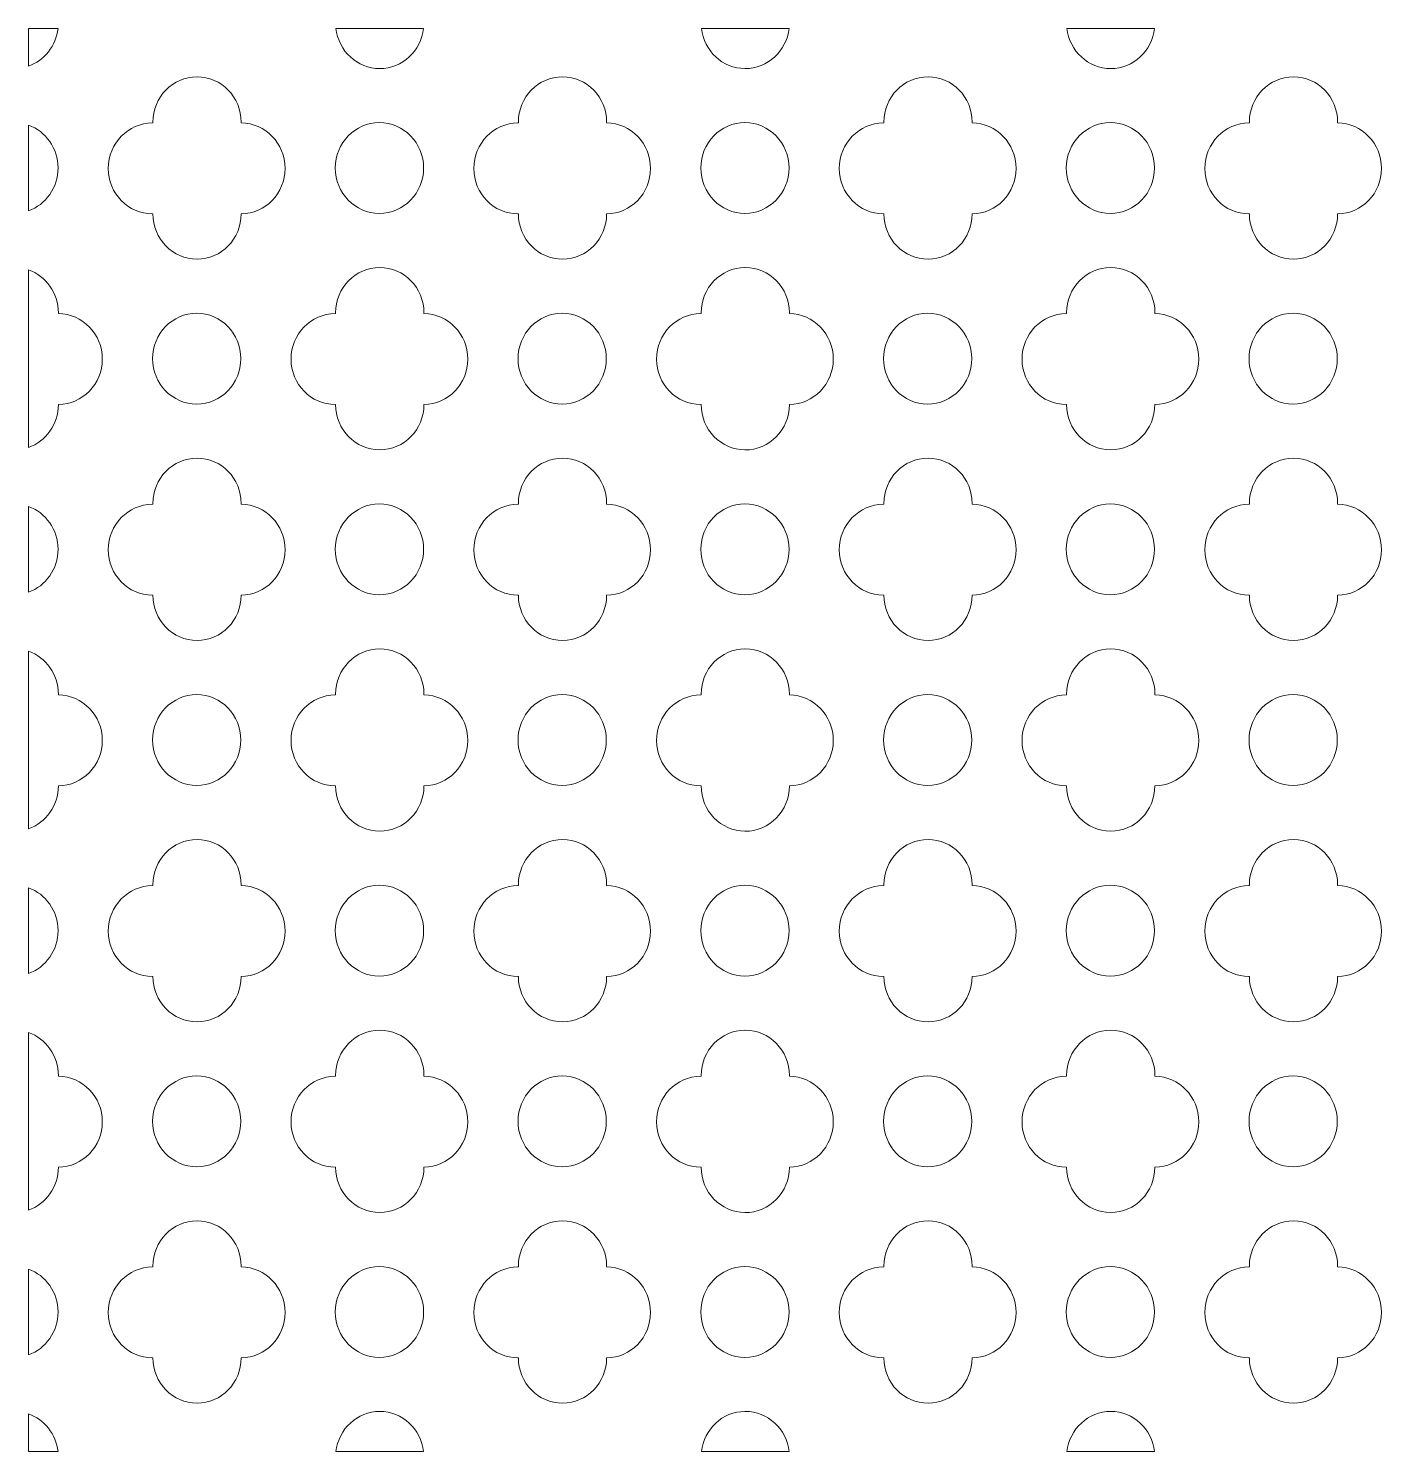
# Model space of a CAD drawing. Header units: millimetres. Extents: x -1200 to 1200, y -590 to 590.
# Drawn here: x -1200 to -78, y -590 to 590 of the extents above; entities that cross this region are included whole.
import ezdxf

# ---------------------------------------------------------------- set-up
doc = ezdxf.new("R2010")
doc.units = ezdxf.units.MM
doc.header["$MEASUREMENT"] = 0
doc.layers.add('Layer 1', color=7, linetype='Continuous')

msp = doc.modelspace()

# ---------------------------------------------------------------- linework, layer by layer
at = {"layer": 'Layer 1', "color": 250, "lineweight": 20}
for points, knots in [([(-1175.4863, 589.9307), (-1177.1591, 575.3567), (-1186.9577, 563.2887), (-1200.0693, 558.6871), (-1200.0693, 558.6871), (-1200.0693, 589.9307), (-1200.0693, 589.9307), (-1200.0693, 589.9307), (-1175.4863, 589.9307), (-1175.4863, 589.9307)], [0, 0, 0, 0, 0.333333333, 0.333333333, 0.333333333, 0.666666667, 0.666666667, 0.666666667, 1, 1, 1, 1]), ([(-872.4763, 589.9307), (-872.4763, 589.9307), (-945.1575, 589.9307), (-945.1575, 589.9307), (-943.0139, 571.2501), (-927.5204, 556.6843), (-908.8204, 556.6843), (-890.1142, 556.6843), (-874.6206, 571.2503), (-872.4763, 589.9307)], [0, 0, 0, 0, 0.333333333, 0.333333333, 0.333333333, 0.666666667, 0.666666667, 0.666666667, 1, 1, 1, 1]), ([(-569.4657, 589.9307), (-569.4657, 589.9307), (-642.1472, 589.9307), (-642.1472, 589.9307), (-640.0145, 571.3529), (-624.6782, 556.846), (-606.1161, 556.6878), (-606.1161, 556.6878), (-606.0902, 556.6878), (-606.0902, 556.6878), (-587.2627, 556.5382), (-571.6207, 571.1527), (-569.4657, 589.9307)], [0, 0, 0, 0, 0.25, 0.25, 0.25, 0.5, 0.5, 0.5, 0.75, 0.75, 0.75, 1, 1, 1, 1]), ([(-266.4552, 589.9307), (-266.4552, 589.9307), (-339.137, 589.9307), (-339.137, 589.9307), (-336.9927, 571.2501), (-321.4992, 556.6843), (-302.7993, 556.6843), (-284.093, 556.6843), (-268.5997, 571.2503), (-266.4552, 589.9307)], [0, 0, 0, 0, 0.333333333, 0.333333333, 0.333333333, 0.666666667, 0.666666667, 0.666666667, 1, 1, 1, 1]), ([(-1133.8732, 473.9), (-1133.8732, 494.6453), (-1117.4361, 511.5699), (-1097.2783, 511.5699), (-1097.1561, 511.5699), (-1097.0354, 511.5663), (-1096.9132, 511.5656), (-1096.9167, 511.7785), (-1096.9212, 511.992), (-1096.9212, 512.206), (-1096.9212, 532.9512), (-1080.4836, 549.8759), (-1060.3259, 549.8759), (-1040.1607, 549.8759), (-1023.7233, 532.9512), (-1023.7233, 512.206), (-1023.7233, 511.992), (-1023.7278, 511.7793), (-1023.7317, 511.5669), (-1003.6622, 511.4503), (-987.3382, 494.5728), (-987.3382, 473.9), (-987.3382, 453.2146), (-1003.6584, 436.3395), (-1023.7241, 436.2178), (-1023.7514, 415.4813), (-1040.1775, 398.5845), (-1060.3259, 398.5845), (-1080.4676, 398.5845), (-1096.8939, 415.4818), (-1096.9205, 436.2194), (-1097.0396, 436.2186), (-1097.1592, 436.2153), (-1097.2783, 436.2153), (-1117.4361, 436.2153), (-1133.8732, 453.1399), (-1133.8732, 473.9)], [0, 0, 0, 0, 0.083333333, 0.083333333, 0.083333333, 0.166666667, 0.166666667, 0.166666667, 0.25, 0.25, 0.25, 0.333333333, 0.333333333, 0.333333333, 0.416666667, 0.416666667, 0.416666667, 0.5, 0.5, 0.5, 0.583333333, 0.583333333, 0.583333333, 0.666666667, 0.666666667, 0.666666667, 0.75, 0.75, 0.75, 0.833333333, 0.833333333, 0.833333333, 0.916666667, 0.916666667, 0.916666667, 1, 1, 1, 1]), ([(-793.9105, 512.206), (-793.9105, 532.9512), (-777.4734, 549.8759), (-757.3151, 549.8759), (-737.15, 549.8759), (-720.7129, 532.9512), (-720.7129, 512.206), (-720.7129, 511.992), (-720.7171, 511.7793), (-720.7209, 511.5669), (-700.6514, 511.4503), (-684.3275, 494.5728), (-684.3275, 473.9), (-684.3275, 453.2146), (-700.6476, 436.3395), (-720.7136, 436.2178), (-720.7406, 415.4813), (-737.1667, 398.5845), (-757.3151, 398.5845), (-777.457, 398.5845), (-793.8842, 415.4818), (-793.9097, 436.2194), (-794.0289, 436.2186), (-794.1484, 436.2153), (-794.2677, 436.2153), (-814.4253, 436.2153), (-830.8629, 453.1399), (-830.8629, 473.9), (-830.8629, 494.6453), (-814.4253, 511.5699), (-794.2677, 511.5699), (-794.1454, 511.5699), (-794.0248, 511.5663), (-793.9023, 511.5656), (-793.9059, 511.7785), (-793.9105, 511.992), (-793.9105, 512.206)], [0, 0, 0, 0, 0.083333333, 0.083333333, 0.083333333, 0.166666667, 0.166666667, 0.166666667, 0.25, 0.25, 0.25, 0.333333333, 0.333333333, 0.333333333, 0.416666667, 0.416666667, 0.416666667, 0.5, 0.5, 0.5, 0.583333333, 0.583333333, 0.583333333, 0.666666667, 0.666666667, 0.666666667, 0.75, 0.75, 0.75, 0.833333333, 0.833333333, 0.833333333, 0.916666667, 0.916666667, 0.916666667, 1, 1, 1, 1]), ([(-490.9005, 512.206), (-490.9005, 532.9512), (-474.4626, 549.8759), (-454.3046, 549.8759), (-434.1401, 549.8759), (-417.7021, 532.9512), (-417.7021, 512.206), (-417.7021, 511.992), (-417.7071, 511.7793), (-417.7102, 511.5669), (-397.6414, 511.4503), (-381.3179, 494.5728), (-381.3179, 473.9), (-381.3179, 453.2146), (-397.6373, 436.3395), (-417.7028, 436.2178), (-417.7307, 415.4813), (-434.1564, 398.5845), (-454.3046, 398.5845), (-474.4464, 398.5845), (-490.8734, 415.4818), (-490.8996, 436.2194), (-491.0193, 436.2186), (-491.1377, 436.2153), (-491.257, 436.2153), (-511.415, 436.2153), (-527.8522, 453.1399), (-527.8522, 473.9), (-527.8522, 494.6453), (-511.415, 511.5699), (-491.257, 511.5699), (-491.1354, 511.5699), (-491.0139, 511.5663), (-490.8925, 511.5656), (-490.8955, 511.7785), (-490.9005, 511.992), (-490.9005, 512.206)], [0, 0, 0, 0, 0.083333333, 0.083333333, 0.083333333, 0.166666667, 0.166666667, 0.166666667, 0.25, 0.25, 0.25, 0.333333333, 0.333333333, 0.333333333, 0.416666667, 0.416666667, 0.416666667, 0.5, 0.5, 0.5, 0.583333333, 0.583333333, 0.583333333, 0.666666667, 0.666666667, 0.666666667, 0.75, 0.75, 0.75, 0.833333333, 0.833333333, 0.833333333, 0.916666667, 0.916666667, 0.916666667, 1, 1, 1, 1]), ([(-188.2464, 436.2153), (-208.4043, 436.2153), (-224.8421, 453.1399), (-224.8421, 473.9), (-224.8421, 494.6453), (-208.4043, 511.5699), (-188.2464, 511.5699), (-188.1249, 511.5699), (-188.0031, 511.5663), (-187.8817, 511.5656), (-187.8854, 511.7785), (-187.8901, 511.992), (-187.8901, 512.206), (-187.8901, 532.9512), (-171.4525, 549.8759), (-151.2946, 549.8759), (-131.1294, 549.8759), (-114.6921, 532.9512), (-114.6921, 512.206), (-114.6921, 511.992), (-114.6967, 511.7793), (-114.6994, 511.5669), (-94.6307, 511.4503), (-78.3071, 494.5728), (-78.3071, 473.9), (-78.3071, 453.2146), (-94.6266, 436.3395), (-114.6921, 436.2178), (-114.7199, 415.4813), (-131.1463, 398.5845), (-151.2946, 398.5845), (-171.4366, 398.5845), (-187.8627, 415.4818), (-187.8893, 436.2194), (-188.0086, 436.2186), (-188.1268, 436.2153), (-188.2464, 436.2153)], [0, 0, 0, 0, 0.083333333, 0.083333333, 0.083333333, 0.166666667, 0.166666667, 0.166666667, 0.25, 0.25, 0.25, 0.333333333, 0.333333333, 0.333333333, 0.416666667, 0.416666667, 0.416666667, 0.5, 0.5, 0.5, 0.583333333, 0.583333333, 0.583333333, 0.666666667, 0.666666667, 0.666666667, 0.75, 0.75, 0.75, 0.833333333, 0.833333333, 0.833333333, 0.916666667, 0.916666667, 0.916666667, 1, 1, 1, 1]), ([(-1200.0693, 509.8034), (-1200.0693, 509.8034), (-1200.0693, 438.6567), (-1200.0693, 438.6567), (-1185.7945, 443.8027), (-1175.5125, 457.8193), (-1175.5125, 474.2376), (-1175.5125, 490.644), (-1185.7945, 504.6579), (-1200.0693, 509.8034)], [0, 0, 0, 0, 0.333333333, 0.333333333, 0.333333333, 0.666666667, 0.666666667, 0.666666667, 1, 1, 1, 1]), ([(-945.6998, 474.2376), (-945.6998, 494.9827), (-929.2626, 511.9075), (-909.1043, 511.9075), (-888.9393, 511.9075), (-872.5022, 494.9827), (-872.5022, 474.2376), (-872.5022, 453.4774), (-888.9393, 436.5524), (-909.1043, 436.5524), (-929.2626, 436.5524), (-945.6998, 453.4774), (-945.6998, 474.2376)], [0, 0, 0, 0, 0.25, 0.25, 0.25, 0.5, 0.5, 0.5, 0.75, 0.75, 0.75, 1, 1, 1, 1]), ([(-606.0902, 436.5524), (-626.2487, 436.5524), (-642.689, 453.4738), (-642.689, 474.2376), (-642.689, 494.9853), (-626.2475, 511.9087), (-606.0902, 511.9075), (-585.9267, 511.9053), (-569.4915, 494.9812), (-569.4915, 474.2376), (-569.4915, 453.4791), (-585.9267, 436.5547), (-606.0902, 436.5524)], [0, 0, 0, 0, 0.25, 0.25, 0.25, 0.5, 0.5, 0.5, 0.75, 0.75, 0.75, 1, 1, 1, 1]), ([(-339.6786, 474.2376), (-339.6786, 494.9827), (-323.2411, 511.9075), (-303.0832, 511.9075), (-282.9182, 511.9075), (-266.4808, 494.9827), (-266.4808, 474.2376), (-266.4808, 453.4774), (-282.9182, 436.5524), (-303.0832, 436.5524), (-323.2411, 436.5524), (-339.6786, 453.4774), (-339.6786, 474.2376)], [0, 0, 0, 0, 0.25, 0.25, 0.25, 0.5, 0.5, 0.5, 0.75, 0.75, 0.75, 1, 1, 1, 1]), ([(-1200.0693, 389.7729), (-1200.0693, 389.7729), (-1200.0693, 242.4878), (-1200.0693, 242.4878), (-1185.6623, 247.5442), (-1175.2509, 261.6134), (-1175.2294, 278.1184), (-1155.1638, 278.2396), (-1138.8436, 295.1145), (-1138.8436, 315.8001), (-1138.8436, 336.473), (-1155.1675, 353.3503), (-1175.2367, 353.4672), (-1175.2332, 353.6801), (-1175.2286, 353.8927), (-1175.2286, 354.1059), (-1175.2286, 370.6211), (-1185.6472, 384.7119), (-1200.0693, 389.7729)], [0, 0, 0, 0, 0.166666667, 0.166666667, 0.166666667, 0.333333333, 0.333333333, 0.333333333, 0.5, 0.5, 0.5, 0.666666667, 0.666666667, 0.666666667, 0.833333333, 0.833333333, 0.833333333, 1, 1, 1, 1]), ([(-982.3678, 315.8001), (-982.3678, 336.5453), (-965.9307, 353.47), (-945.7729, 353.47), (-945.6508, 353.47), (-945.5301, 353.4664), (-945.408, 353.4657), (-945.4114, 353.6789), (-945.4158, 353.892), (-945.4158, 354.1059), (-945.4158, 374.8514), (-928.9783, 391.7759), (-908.8204, 391.7759), (-888.6555, 391.7759), (-872.2178, 374.8514), (-872.2178, 354.1059), (-872.2178, 353.8927), (-872.2226, 353.6801), (-872.2263, 353.4672), (-852.1568, 353.3503), (-835.8329, 336.473), (-835.8329, 315.8001), (-835.8329, 295.1145), (-852.1531, 278.2396), (-872.2187, 278.1184), (-872.246, 257.3813), (-888.6722, 240.4845), (-908.8204, 240.4845), (-928.9624, 240.4845), (-945.3893, 257.3829), (-945.415, 278.12), (-945.5341, 278.1192), (-945.6536, 278.1153), (-945.7729, 278.1153), (-965.9307, 278.1153), (-982.3678, 295.04), (-982.3678, 315.8001)], [0, 0, 0, 0, 0.083333333, 0.083333333, 0.083333333, 0.166666667, 0.166666667, 0.166666667, 0.25, 0.25, 0.25, 0.333333333, 0.333333333, 0.333333333, 0.416666667, 0.416666667, 0.416666667, 0.5, 0.5, 0.5, 0.583333333, 0.583333333, 0.583333333, 0.666666667, 0.666666667, 0.666666667, 0.75, 0.75, 0.75, 0.833333333, 0.833333333, 0.833333333, 0.916666667, 0.916666667, 0.916666667, 1, 1, 1, 1]), ([(-642.4049, 354.1059), (-642.4049, 374.7426), (-626.1384, 391.5958), (-606.1256, 391.7718), (-606.1256, 391.7718), (-605.8101, 391.7759), (-605.8101, 391.7759), (-585.6453, 391.7759), (-569.2077, 374.8514), (-569.2077, 354.1059), (-569.2077, 353.8927), (-569.2126, 353.6801), (-569.2156, 353.4672), (-549.1469, 353.3503), (-532.8232, 336.473), (-532.8232, 315.8001), (-532.8232, 295.1145), (-549.1423, 278.2396), (-569.2083, 278.1184), (-569.2355, 257.2805), (-585.8178, 240.3272), (-606.0902, 240.4884), (-606.0902, 240.4884), (-606.1365, 240.4893), (-606.1365, 240.4893), (-626.1289, 240.6704), (-642.3788, 257.495), (-642.4049, 278.12), (-642.5245, 278.1192), (-642.643, 278.1153), (-642.7623, 278.1153), (-662.9199, 278.1153), (-679.3576, 295.04), (-679.3576, 315.8001), (-679.3576, 336.5453), (-662.9199, 353.47), (-642.7623, 353.47), (-642.6401, 353.47), (-642.5193, 353.4664), (-642.397, 353.4657), (-642.4008, 353.6789), (-642.4049, 353.892), (-642.4049, 354.1059)], [0, 0, 0, 0, 0.071428571, 0.071428571, 0.071428571, 0.142857143, 0.142857143, 0.142857143, 0.214285714, 0.214285714, 0.214285714, 0.285714286, 0.285714286, 0.285714286, 0.357142857, 0.357142857, 0.357142857, 0.428571429, 0.428571429, 0.428571429, 0.5, 0.5, 0.5, 0.571428571, 0.571428571, 0.571428571, 0.642857143, 0.642857143, 0.642857143, 0.714285714, 0.714285714, 0.714285714, 0.785714286, 0.785714286, 0.785714286, 0.857142857, 0.857142857, 0.857142857, 0.928571429, 0.928571429, 0.928571429, 1, 1, 1, 1]), ([(-376.3468, 315.8001), (-376.3468, 336.5453), (-359.9096, 353.47), (-339.7518, 353.47), (-339.6303, 353.47), (-339.5086, 353.4664), (-339.387, 353.4657), (-339.3901, 353.6789), (-339.3954, 353.892), (-339.3954, 354.1059), (-339.3954, 374.8514), (-322.9572, 391.7759), (-302.7993, 391.7759), (-282.6347, 391.7759), (-266.1967, 374.8514), (-266.1967, 354.1059), (-266.1967, 353.8927), (-266.202, 353.6801), (-266.2046, 353.4672), (-246.1362, 353.3503), (-229.8125, 336.473), (-229.8125, 315.8001), (-229.8125, 295.1145), (-246.132, 278.2396), (-266.1975, 278.1184), (-266.2252, 257.3813), (-282.651, 240.4845), (-302.7993, 240.4845), (-322.9412, 240.4845), (-339.3681, 257.3829), (-339.3946, 278.12), (-339.5138, 278.1192), (-339.6322, 278.1153), (-339.7518, 278.1153), (-359.9096, 278.1153), (-376.3468, 295.04), (-376.3468, 315.8001)], [0, 0, 0, 0, 0.083333333, 0.083333333, 0.083333333, 0.166666667, 0.166666667, 0.166666667, 0.25, 0.25, 0.25, 0.333333333, 0.333333333, 0.333333333, 0.416666667, 0.416666667, 0.416666667, 0.5, 0.5, 0.5, 0.583333333, 0.583333333, 0.583333333, 0.666666667, 0.666666667, 0.666666667, 0.75, 0.75, 0.75, 0.833333333, 0.833333333, 0.833333333, 0.916666667, 0.916666667, 0.916666667, 1, 1, 1, 1]), ([(-1060.6098, 353.8075), (-1040.4448, 353.8075), (-1024.0074, 336.8829), (-1024.0074, 316.1377), (-1024.0074, 295.3777), (-1040.4448, 278.4528), (-1060.6098, 278.4528), (-1080.768, 278.4528), (-1097.205, 295.3777), (-1097.205, 316.1377), (-1097.205, 336.8829), (-1080.768, 353.8075), (-1060.6098, 353.8075)], [0, 0, 0, 0, 0.25, 0.25, 0.25, 0.5, 0.5, 0.5, 0.75, 0.75, 0.75, 1, 1, 1, 1]), ([(-757.5994, 278.4528), (-777.7572, 278.4528), (-794.1943, 295.3777), (-794.1943, 316.1377), (-794.1943, 336.8829), (-777.7572, 353.8075), (-757.5994, 353.8075), (-737.434, 353.8075), (-720.9967, 336.8829), (-720.9967, 316.1377), (-720.9967, 295.3777), (-737.434, 278.4528), (-757.5994, 278.4528)], [0, 0, 0, 0, 0.25, 0.25, 0.25, 0.5, 0.5, 0.5, 0.75, 0.75, 0.75, 1, 1, 1, 1]), ([(-454.5885, 278.4528), (-474.7466, 278.4528), (-491.184, 295.3777), (-491.184, 316.1377), (-491.184, 336.8829), (-474.7466, 353.8075), (-454.5885, 353.8075), (-434.4237, 353.8075), (-417.986, 336.8829), (-417.986, 316.1377), (-417.986, 295.3777), (-434.4237, 278.4528), (-454.5885, 278.4528)], [0, 0, 0, 0, 0.25, 0.25, 0.25, 0.5, 0.5, 0.5, 0.75, 0.75, 0.75, 1, 1, 1, 1]), ([(-151.5779, 278.4528), (-171.7357, 278.4528), (-188.1733, 295.3777), (-188.1733, 316.1377), (-188.1733, 336.8829), (-171.7357, 353.8075), (-151.5779, 353.8075), (-131.4128, 353.8075), (-114.9754, 336.8829), (-114.9754, 316.1377), (-114.9754, 295.3777), (-131.4128, 278.4528), (-151.5779, 278.4528)], [0, 0, 0, 0, 0.25, 0.25, 0.25, 0.5, 0.5, 0.5, 0.75, 0.75, 0.75, 1, 1, 1, 1]), ([(-1096.9212, 196.0062), (-1096.9212, 216.7513), (-1080.4836, 233.6761), (-1060.3259, 233.6761), (-1040.1607, 233.6761), (-1023.7233, 216.7513), (-1023.7233, 196.0062), (-1023.7233, 195.7932), (-1023.7278, 195.5807), (-1023.7317, 195.3681), (-1003.6622, 195.2505), (-987.3382, 178.3739), (-987.3382, 157.7005), (-987.3382, 137.0146), (-1003.6584, 120.1396), (-1023.7241, 120.0186), (-1023.7514, 99.2814), (-1040.1775, 82.3847), (-1060.3259, 82.3847), (-1080.4676, 82.3847), (-1096.8939, 99.2831), (-1096.9205, 120.0209), (-1097.0396, 120.0194), (-1097.1592, 120.0155), (-1097.2783, 120.0155), (-1117.4361, 120.0155), (-1133.8732, 136.94), (-1133.8732, 157.7005), (-1133.8732, 178.4458), (-1117.4361, 195.3704), (-1097.2783, 195.3704), (-1097.1561, 195.3704), (-1097.0354, 195.3674), (-1096.9132, 195.3658), (-1096.9167, 195.579), (-1096.9212, 195.7925), (-1096.9212, 196.0062)], [0, 0, 0, 0, 0.083333333, 0.083333333, 0.083333333, 0.166666667, 0.166666667, 0.166666667, 0.25, 0.25, 0.25, 0.333333333, 0.333333333, 0.333333333, 0.416666667, 0.416666667, 0.416666667, 0.5, 0.5, 0.5, 0.583333333, 0.583333333, 0.583333333, 0.666666667, 0.666666667, 0.666666667, 0.75, 0.75, 0.75, 0.833333333, 0.833333333, 0.833333333, 0.916666667, 0.916666667, 0.916666667, 1, 1, 1, 1]), ([(-830.8629, 157.7005), (-830.8629, 178.4458), (-814.4253, 195.3704), (-794.2677, 195.3704), (-794.1454, 195.3704), (-794.0248, 195.3674), (-793.9023, 195.3658), (-793.9059, 195.579), (-793.9105, 195.7925), (-793.9105, 196.0062), (-793.9105, 216.7513), (-777.4734, 233.6761), (-757.3151, 233.6761), (-737.15, 233.6761), (-720.7129, 216.7513), (-720.7129, 196.0062), (-720.7129, 195.7932), (-720.7171, 195.5807), (-720.7209, 195.3681), (-700.6514, 195.2505), (-684.3275, 178.3739), (-684.3275, 157.7005), (-684.3275, 137.0146), (-700.6476, 120.1396), (-720.7136, 120.0186), (-720.7406, 99.2814), (-737.1667, 82.3847), (-757.3151, 82.3847), (-777.457, 82.3847), (-793.8842, 99.2831), (-793.9097, 120.0209), (-794.0289, 120.0194), (-794.1484, 120.0155), (-794.2677, 120.0155), (-814.4253, 120.0155), (-830.8629, 136.94), (-830.8629, 157.7005)], [0, 0, 0, 0, 0.083333333, 0.083333333, 0.083333333, 0.166666667, 0.166666667, 0.166666667, 0.25, 0.25, 0.25, 0.333333333, 0.333333333, 0.333333333, 0.416666667, 0.416666667, 0.416666667, 0.5, 0.5, 0.5, 0.583333333, 0.583333333, 0.583333333, 0.666666667, 0.666666667, 0.666666667, 0.75, 0.75, 0.75, 0.833333333, 0.833333333, 0.833333333, 0.916666667, 0.916666667, 0.916666667, 1, 1, 1, 1]), ([(-527.8522, 157.7005), (-527.8522, 178.4458), (-511.415, 195.3704), (-491.257, 195.3704), (-491.1354, 195.3704), (-491.0139, 195.3674), (-490.8925, 195.3658), (-490.8955, 195.579), (-490.9005, 195.7925), (-490.9005, 196.0062), (-490.9005, 216.7513), (-474.4626, 233.6761), (-454.3046, 233.6761), (-434.1401, 233.6761), (-417.7021, 216.7513), (-417.7021, 196.0062), (-417.7021, 195.7932), (-417.7071, 195.5807), (-417.7102, 195.3681), (-397.6414, 195.2505), (-381.3179, 178.3739), (-381.3179, 157.7005), (-381.3179, 137.0146), (-397.6373, 120.1396), (-417.7028, 120.0186), (-417.7307, 99.2814), (-434.1564, 82.3847), (-454.3046, 82.3847), (-474.4464, 82.3847), (-490.8734, 99.2831), (-490.8996, 120.0209), (-491.0193, 120.0194), (-491.1377, 120.0155), (-491.257, 120.0155), (-511.415, 120.0155), (-527.8522, 136.94), (-527.8522, 157.7005)], [0, 0, 0, 0, 0.083333333, 0.083333333, 0.083333333, 0.166666667, 0.166666667, 0.166666667, 0.25, 0.25, 0.25, 0.333333333, 0.333333333, 0.333333333, 0.416666667, 0.416666667, 0.416666667, 0.5, 0.5, 0.5, 0.583333333, 0.583333333, 0.583333333, 0.666666667, 0.666666667, 0.666666667, 0.75, 0.75, 0.75, 0.833333333, 0.833333333, 0.833333333, 0.916666667, 0.916666667, 0.916666667, 1, 1, 1, 1]), ([(-224.8421, 157.7005), (-224.8421, 178.4458), (-208.4043, 195.3704), (-188.2464, 195.3704), (-188.1249, 195.3704), (-188.0031, 195.3674), (-187.8817, 195.3658), (-187.8854, 195.579), (-187.8901, 195.7925), (-187.8901, 196.0062), (-187.8901, 216.7513), (-171.4525, 233.6761), (-151.2946, 233.6761), (-131.1294, 233.6761), (-114.6921, 216.7513), (-114.6921, 196.0062), (-114.6921, 195.7932), (-114.6967, 195.5807), (-114.6994, 195.3681), (-94.6307, 195.2505), (-78.3071, 178.3739), (-78.3071, 157.7005), (-78.3071, 137.0146), (-94.6266, 120.1396), (-114.6921, 120.0186), (-114.7199, 99.2814), (-131.1463, 82.3847), (-151.2946, 82.3847), (-171.4366, 82.3847), (-187.8627, 99.2831), (-187.8893, 120.0209), (-188.0086, 120.0194), (-188.1268, 120.0155), (-188.2464, 120.0155), (-208.4043, 120.0155), (-224.8421, 136.94), (-224.8421, 157.7005)], [0, 0, 0, 0, 0.083333333, 0.083333333, 0.083333333, 0.166666667, 0.166666667, 0.166666667, 0.25, 0.25, 0.25, 0.333333333, 0.333333333, 0.333333333, 0.416666667, 0.416666667, 0.416666667, 0.5, 0.5, 0.5, 0.583333333, 0.583333333, 0.583333333, 0.666666667, 0.666666667, 0.666666667, 0.75, 0.75, 0.75, 0.833333333, 0.833333333, 0.833333333, 0.916666667, 0.916666667, 0.916666667, 1, 1, 1, 1]), ([(-1200.0693, 193.604), (-1200.0693, 193.604), (-1200.0693, 122.4571), (-1200.0693, 122.4571), (-1185.7945, 127.6031), (-1175.5125, 141.6198), (-1175.5125, 158.0382), (-1175.5125, 174.4443), (-1185.7945, 188.4584), (-1200.0693, 193.604)], [0, 0, 0, 0, 0.333333333, 0.333333333, 0.333333333, 0.666666667, 0.666666667, 0.666666667, 1, 1, 1, 1]), ([(-945.6998, 158.0382), (-945.6998, 178.783), (-929.2626, 195.708), (-909.1043, 195.708), (-888.9393, 195.708), (-872.5022, 178.783), (-872.5022, 158.0382), (-872.5022, 137.2777), (-888.9393, 120.3529), (-909.1043, 120.3529), (-929.2626, 120.3529), (-945.6998, 137.2777), (-945.6998, 158.0382)], [0, 0, 0, 0, 0.25, 0.25, 0.25, 0.5, 0.5, 0.5, 0.75, 0.75, 0.75, 1, 1, 1, 1]), ([(-606.1453, 120.3538), (-626.2795, 120.3824), (-642.689, 137.2957), (-642.689, 158.0382), (-642.689, 178.7673), (-626.2769, 195.6816), (-606.1391, 195.7072), (-606.1377, 195.7072), (-606.1358, 195.7072), (-606.1342, 195.7072), (-606.132, 195.7072), (-606.1301, 195.7076), (-606.1282, 195.708), (-606.1168, 195.708), (-606.1059, 195.708), (-606.0939, 195.708), (-606.0925, 195.708), (-606.0916, 195.708), (-606.0902, 195.708), (-585.9267, 195.7057), (-569.4915, 178.7826), (-569.4915, 158.0382), (-569.4915, 137.2792), (-585.9267, 120.3555), (-606.0902, 120.3529), (-606.0916, 120.3529), (-606.0925, 120.3529), (-606.0939, 120.3529), (-606.1073, 120.3529), (-606.1202, 120.3538), (-606.1327, 120.3538), (-606.1345, 120.3538), (-606.1362, 120.3538), (-606.138, 120.3538), (-606.1403, 120.3538), (-606.1426, 120.3538), (-606.1453, 120.3538)], [0, 0, 0, 0, 0.083333333, 0.083333333, 0.083333333, 0.166666667, 0.166666667, 0.166666667, 0.25, 0.25, 0.25, 0.333333333, 0.333333333, 0.333333333, 0.416666667, 0.416666667, 0.416666667, 0.5, 0.5, 0.5, 0.583333333, 0.583333333, 0.583333333, 0.666666667, 0.666666667, 0.666666667, 0.75, 0.75, 0.75, 0.833333333, 0.833333333, 0.833333333, 0.916666667, 0.916666667, 0.916666667, 1, 1, 1, 1]), ([(-303.0832, 195.708), (-282.9182, 195.708), (-266.4808, 178.783), (-266.4808, 158.0382), (-266.4808, 137.2777), (-282.9182, 120.3529), (-303.0832, 120.3529), (-323.2411, 120.3529), (-339.6786, 137.2777), (-339.6786, 158.0382), (-339.6786, 178.783), (-323.2411, 195.708), (-303.0832, 195.708)], [0, 0, 0, 0, 0.25, 0.25, 0.25, 0.5, 0.5, 0.5, 0.75, 0.75, 0.75, 1, 1, 1, 1]), ([(-1200.0693, 73.5732), (-1200.0693, 73.5732), (-1200.0693, -73.7117), (-1200.0693, -73.7117), (-1185.6623, -68.6553), (-1175.2509, -54.5862), (-1175.2294, -38.0813), (-1155.1638, -37.9603), (-1138.8436, -21.0853), (-1138.8436, -0.3993), (-1138.8436, 20.2736), (-1155.1675, 37.1505), (-1175.2367, 37.2674), (-1175.2332, 37.48), (-1175.2286, 37.6925), (-1175.2286, 37.9063), (-1175.2286, 54.4213), (-1185.6472, 68.5121), (-1200.0693, 73.5732)], [0, 0, 0, 0, 0.166666667, 0.166666667, 0.166666667, 0.333333333, 0.333333333, 0.333333333, 0.5, 0.5, 0.5, 0.666666667, 0.666666667, 0.666666667, 0.833333333, 0.833333333, 0.833333333, 1, 1, 1, 1]), ([(-982.3678, -0.3993), (-982.3678, 20.3459), (-965.9307, 37.2705), (-945.7729, 37.2705), (-945.6508, 37.2705), (-945.5301, 37.2666), (-945.408, 37.2651), (-945.4114, 37.4791), (-945.4158, 37.6917), (-945.4158, 37.9063), (-945.4158, 58.6516), (-928.9783, 75.5762), (-908.8204, 75.5762), (-888.6555, 75.5762), (-872.2178, 58.6516), (-872.2178, 37.9063), (-872.2178, 37.6925), (-872.2226, 37.48), (-872.2263, 37.2674), (-852.1568, 37.1505), (-835.8329, 20.2736), (-835.8329, -0.3993), (-835.8329, -21.0853), (-852.1531, -37.9603), (-872.2187, -38.0813), (-872.246, -58.8184), (-888.6722, -75.715), (-908.8204, -75.715), (-928.9624, -75.715), (-945.3893, -58.8177), (-945.415, -38.0798), (-945.5341, -38.0805), (-945.6536, -38.0845), (-945.7729, -38.0845), (-965.9307, -38.0845), (-982.3678, -21.1599), (-982.3678, -0.3993)], [0, 0, 0, 0, 0.083333333, 0.083333333, 0.083333333, 0.166666667, 0.166666667, 0.166666667, 0.25, 0.25, 0.25, 0.333333333, 0.333333333, 0.333333333, 0.416666667, 0.416666667, 0.416666667, 0.5, 0.5, 0.5, 0.583333333, 0.583333333, 0.583333333, 0.666666667, 0.666666667, 0.666666667, 0.75, 0.75, 0.75, 0.833333333, 0.833333333, 0.833333333, 0.916666667, 0.916666667, 0.916666667, 1, 1, 1, 1]), ([(-679.3576, -0.3993), (-679.3576, 20.3459), (-662.9199, 37.2705), (-642.7623, 37.2705), (-642.6401, 37.2705), (-642.5193, 37.2666), (-642.397, 37.2651), (-642.4008, 37.4791), (-642.4049, 37.6917), (-642.4049, 37.9063), (-642.4049, 58.5488), (-626.1297, 75.4059), (-606.1084, 75.5716), (-606.1084, 75.5716), (-605.8101, 75.5762), (-605.8101, 75.5762), (-585.6453, 75.5762), (-569.2077, 58.6516), (-569.2077, 37.9063), (-569.2077, 37.6925), (-569.2126, 37.48), (-569.2156, 37.2674), (-549.1469, 37.1505), (-532.8232, 20.2736), (-532.8232, -0.3993), (-532.8232, -21.0853), (-549.1423, -37.9603), (-569.2083, -38.0813), (-569.2355, -58.9199), (-585.819, -75.8726), (-606.0902, -75.7114), (-606.0902, -75.7114), (-606.1161, -75.7114), (-606.1161, -75.7114), (-626.1174, -75.5411), (-642.3788, -58.712), (-642.4049, -38.0798), (-642.5245, -38.0805), (-642.643, -38.0845), (-642.7623, -38.0845), (-662.9199, -38.0845), (-679.3576, -21.1599), (-679.3576, -0.3993)], [0, 0, 0, 0, 0.071428571, 0.071428571, 0.071428571, 0.142857143, 0.142857143, 0.142857143, 0.214285714, 0.214285714, 0.214285714, 0.285714286, 0.285714286, 0.285714286, 0.357142857, 0.357142857, 0.357142857, 0.428571429, 0.428571429, 0.428571429, 0.5, 0.5, 0.5, 0.571428571, 0.571428571, 0.571428571, 0.642857143, 0.642857143, 0.642857143, 0.714285714, 0.714285714, 0.714285714, 0.785714286, 0.785714286, 0.785714286, 0.857142857, 0.857142857, 0.857142857, 0.928571429, 0.928571429, 0.928571429, 1, 1, 1, 1]), ([(-339.3954, 37.9063), (-339.3954, 58.6516), (-322.9572, 75.5762), (-302.7993, 75.5762), (-282.6347, 75.5762), (-266.1967, 58.6516), (-266.1967, 37.9063), (-266.1967, 37.6925), (-266.202, 37.48), (-266.2046, 37.2674), (-246.1362, 37.1505), (-229.8125, 20.2736), (-229.8125, -0.3993), (-229.8125, -21.0853), (-246.132, -37.9603), (-266.1975, -38.0813), (-266.2252, -58.8184), (-282.651, -75.715), (-302.7993, -75.715), (-322.9412, -75.715), (-339.3681, -58.8177), (-339.3946, -38.0798), (-339.5138, -38.0805), (-339.6322, -38.0845), (-339.7518, -38.0845), (-359.9096, -38.0845), (-376.3468, -21.1599), (-376.3468, -0.3993), (-376.3468, 20.3459), (-359.9096, 37.2705), (-339.7518, 37.2705), (-339.6303, 37.2705), (-339.5086, 37.2666), (-339.387, 37.2651), (-339.3901, 37.4791), (-339.3954, 37.6917), (-339.3954, 37.9063)], [0, 0, 0, 0, 0.083333333, 0.083333333, 0.083333333, 0.166666667, 0.166666667, 0.166666667, 0.25, 0.25, 0.25, 0.333333333, 0.333333333, 0.333333333, 0.416666667, 0.416666667, 0.416666667, 0.5, 0.5, 0.5, 0.583333333, 0.583333333, 0.583333333, 0.666666667, 0.666666667, 0.666666667, 0.75, 0.75, 0.75, 0.833333333, 0.833333333, 0.833333333, 0.916666667, 0.916666667, 0.916666667, 1, 1, 1, 1]), ([(-1097.205, -0.0616), (-1097.205, 20.6837), (-1080.768, 37.6081), (-1060.6098, 37.6081), (-1040.4448, 37.6081), (-1024.0074, 20.6837), (-1024.0074, -0.0616), (-1024.0074, -20.8223), (-1040.4448, -37.7468), (-1060.6098, -37.7468), (-1080.768, -37.7468), (-1097.205, -20.8223), (-1097.205, -0.0616)], [0, 0, 0, 0, 0.25, 0.25, 0.25, 0.5, 0.5, 0.5, 0.75, 0.75, 0.75, 1, 1, 1, 1]), ([(-757.5994, -37.7468), (-777.7572, -37.7468), (-794.1943, -20.8223), (-794.1943, -0.0616), (-794.1943, 20.6837), (-777.7572, 37.6081), (-757.5994, 37.6081), (-737.434, 37.6081), (-720.9967, 20.6837), (-720.9967, -0.0616), (-720.9967, -20.8223), (-737.434, -37.7468), (-757.5994, -37.7468)], [0, 0, 0, 0, 0.25, 0.25, 0.25, 0.5, 0.5, 0.5, 0.75, 0.75, 0.75, 1, 1, 1, 1]), ([(-454.5885, -37.7468), (-474.7466, -37.7468), (-491.184, -20.8223), (-491.184, -0.0616), (-491.184, 20.6837), (-474.7466, 37.6081), (-454.5885, 37.6081), (-434.4237, 37.6081), (-417.986, 20.6837), (-417.986, -0.0616), (-417.986, -20.8223), (-434.4237, -37.7468), (-454.5885, -37.7468)], [0, 0, 0, 0, 0.25, 0.25, 0.25, 0.5, 0.5, 0.5, 0.75, 0.75, 0.75, 1, 1, 1, 1]), ([(-151.5779, -37.7468), (-171.7357, -37.7468), (-188.1733, -20.8223), (-188.1733, -0.0616), (-188.1733, 20.6837), (-171.7357, 37.6081), (-151.5779, 37.6081), (-131.4128, 37.6081), (-114.9754, 20.6837), (-114.9754, -0.0616), (-114.9754, -20.8223), (-131.4128, -37.7468), (-151.5779, -37.7468)], [0, 0, 0, 0, 0.25, 0.25, 0.25, 0.5, 0.5, 0.5, 0.75, 0.75, 0.75, 1, 1, 1, 1]), ([(-1133.8732, -158.4994), (-1133.8732, -137.7539), (-1117.4361, -120.8295), (-1097.2783, -120.8295), (-1097.1561, -120.8295), (-1097.0354, -120.8329), (-1096.9132, -120.8337), (-1096.9167, -120.6207), (-1096.9212, -120.4074), (-1096.9212, -120.1931), (-1096.9212, -99.4481), (-1080.4836, -82.5233), (-1060.3259, -82.5233), (-1040.1607, -82.5233), (-1023.7233, -99.4481), (-1023.7233, -120.1931), (-1023.7233, -120.4074), (-1023.7278, -120.6199), (-1023.7317, -120.8325), (-1003.6622, -120.949), (-987.3382, -137.8263), (-987.3382, -158.4994), (-987.3382, -179.1847), (-1003.6584, -196.0598), (-1023.7241, -196.1812), (-1023.7514, -216.9178), (-1040.1775, -233.8147), (-1060.3259, -233.8147), (-1080.4676, -233.8147), (-1096.8939, -216.9174), (-1096.9205, -196.1797), (-1097.0396, -196.1804), (-1097.1592, -196.1839), (-1097.2783, -196.1839), (-1117.4361, -196.1839), (-1133.8732, -179.2594), (-1133.8732, -158.4994)], [0, 0, 0, 0, 0.083333333, 0.083333333, 0.083333333, 0.166666667, 0.166666667, 0.166666667, 0.25, 0.25, 0.25, 0.333333333, 0.333333333, 0.333333333, 0.416666667, 0.416666667, 0.416666667, 0.5, 0.5, 0.5, 0.583333333, 0.583333333, 0.583333333, 0.666666667, 0.666666667, 0.666666667, 0.75, 0.75, 0.75, 0.833333333, 0.833333333, 0.833333333, 0.916666667, 0.916666667, 0.916666667, 1, 1, 1, 1]), ([(-830.8629, -158.4994), (-830.8629, -137.7539), (-814.4253, -120.8295), (-794.2677, -120.8295), (-794.1454, -120.8295), (-794.0248, -120.8329), (-793.9023, -120.8337), (-793.9059, -120.6207), (-793.9105, -120.4074), (-793.9105, -120.1931), (-793.9105, -99.4481), (-777.4734, -82.5233), (-757.3151, -82.5233), (-737.15, -82.5233), (-720.7129, -99.4481), (-720.7129, -120.1931), (-720.7129, -120.4074), (-720.7171, -120.6199), (-720.7209, -120.8325), (-700.6514, -120.949), (-684.3275, -137.8263), (-684.3275, -158.4994), (-684.3275, -179.1847), (-700.6476, -196.0598), (-720.7136, -196.1812), (-720.7406, -216.9178), (-737.1667, -233.8147), (-757.3151, -233.8147), (-777.457, -233.8147), (-793.8842, -216.9174), (-793.9097, -196.1797), (-794.0289, -196.1804), (-794.1484, -196.1839), (-794.2677, -196.1839), (-814.4253, -196.1839), (-830.8629, -179.2594), (-830.8629, -158.4994)], [0, 0, 0, 0, 0.083333333, 0.083333333, 0.083333333, 0.166666667, 0.166666667, 0.166666667, 0.25, 0.25, 0.25, 0.333333333, 0.333333333, 0.333333333, 0.416666667, 0.416666667, 0.416666667, 0.5, 0.5, 0.5, 0.583333333, 0.583333333, 0.583333333, 0.666666667, 0.666666667, 0.666666667, 0.75, 0.75, 0.75, 0.833333333, 0.833333333, 0.833333333, 0.916666667, 0.916666667, 0.916666667, 1, 1, 1, 1]), ([(-491.257, -196.1839), (-511.415, -196.1839), (-527.8522, -179.2594), (-527.8522, -158.4994), (-527.8522, -137.7539), (-511.415, -120.8295), (-491.257, -120.8295), (-491.1354, -120.8295), (-491.0139, -120.8329), (-490.8925, -120.8337), (-490.8955, -120.6207), (-490.9005, -120.4074), (-490.9005, -120.1931), (-490.9005, -99.4481), (-474.4626, -82.5233), (-454.3046, -82.5233), (-434.1401, -82.5233), (-417.7021, -99.4481), (-417.7021, -120.1931), (-417.7021, -120.4074), (-417.7071, -120.6199), (-417.7102, -120.8325), (-397.6414, -120.949), (-381.3179, -137.8263), (-381.3179, -158.4994), (-381.3179, -179.1847), (-397.6373, -196.0598), (-417.7028, -196.1812), (-417.7307, -216.9178), (-434.1564, -233.8147), (-454.3046, -233.8147), (-474.4464, -233.8147), (-490.8734, -216.9174), (-490.8996, -196.1797), (-491.0193, -196.1804), (-491.1377, -196.1839), (-491.257, -196.1839)], [0, 0, 0, 0, 0.083333333, 0.083333333, 0.083333333, 0.166666667, 0.166666667, 0.166666667, 0.25, 0.25, 0.25, 0.333333333, 0.333333333, 0.333333333, 0.416666667, 0.416666667, 0.416666667, 0.5, 0.5, 0.5, 0.583333333, 0.583333333, 0.583333333, 0.666666667, 0.666666667, 0.666666667, 0.75, 0.75, 0.75, 0.833333333, 0.833333333, 0.833333333, 0.916666667, 0.916666667, 0.916666667, 1, 1, 1, 1]), ([(-187.8901, -120.1931), (-187.8901, -99.4481), (-171.4525, -82.5233), (-151.2946, -82.5233), (-131.1294, -82.5233), (-114.6921, -99.4481), (-114.6921, -120.1931), (-114.6921, -120.4074), (-114.6967, -120.6199), (-114.6994, -120.8325), (-94.6307, -120.949), (-78.3071, -137.8263), (-78.3071, -158.4994), (-78.3071, -179.1847), (-94.6266, -196.0598), (-114.6921, -196.1812), (-114.7199, -216.9178), (-131.1463, -233.8147), (-151.2946, -233.8147), (-171.4366, -233.8147), (-187.8627, -216.9174), (-187.8893, -196.1797), (-188.0086, -196.1804), (-188.1268, -196.1839), (-188.2464, -196.1839), (-208.4043, -196.1839), (-224.8421, -179.2594), (-224.8421, -158.4994), (-224.8421, -137.7539), (-208.4043, -120.8295), (-188.2464, -120.8295), (-188.1249, -120.8295), (-188.0031, -120.8329), (-187.8817, -120.8337), (-187.8854, -120.6207), (-187.8901, -120.4074), (-187.8901, -120.1931)], [0, 0, 0, 0, 0.083333333, 0.083333333, 0.083333333, 0.166666667, 0.166666667, 0.166666667, 0.25, 0.25, 0.25, 0.333333333, 0.333333333, 0.333333333, 0.416666667, 0.416666667, 0.416666667, 0.5, 0.5, 0.5, 0.583333333, 0.583333333, 0.583333333, 0.666666667, 0.666666667, 0.666666667, 0.75, 0.75, 0.75, 0.833333333, 0.833333333, 0.833333333, 0.916666667, 0.916666667, 0.916666667, 1, 1, 1, 1]), ([(-1200.0693, -122.5956), (-1200.0693, -122.5956), (-1200.0693, -193.7425), (-1200.0693, -193.7425), (-1185.7945, -188.5964), (-1175.5125, -174.5798), (-1175.5125, -158.1616), (-1175.5125, -141.7552), (-1185.7945, -127.7411), (-1200.0693, -122.5956)], [0, 0, 0, 0, 0.333333333, 0.333333333, 0.333333333, 0.666666667, 0.666666667, 0.666666667, 1, 1, 1, 1]), ([(-945.6998, -158.1616), (-945.6998, -137.4164), (-929.2626, -120.4916), (-909.1043, -120.4916), (-888.9393, -120.4916), (-872.5022, -137.4164), (-872.5022, -158.1616), (-872.5022, -178.9217), (-888.9393, -195.8467), (-909.1043, -195.8467), (-929.2626, -195.8467), (-945.6998, -178.9217), (-945.6998, -158.1616)], [0, 0, 0, 0, 0.25, 0.25, 0.25, 0.5, 0.5, 0.5, 0.75, 0.75, 0.75, 1, 1, 1, 1]), ([(-606.0902, -195.8467), (-626.2487, -195.8467), (-642.689, -178.9254), (-642.689, -158.1616), (-642.689, -137.4138), (-626.2475, -120.4906), (-606.0902, -120.4916), (-585.9267, -120.4941), (-569.4915, -137.4179), (-569.4915, -158.1616), (-569.4915, -178.92), (-585.9267, -195.8444), (-606.0902, -195.8467)], [0, 0, 0, 0, 0.25, 0.25, 0.25, 0.5, 0.5, 0.5, 0.75, 0.75, 0.75, 1, 1, 1, 1]), ([(-303.0832, -195.8467), (-323.2411, -195.8467), (-339.6786, -178.9217), (-339.6786, -158.1616), (-339.6786, -137.4164), (-323.2411, -120.4916), (-303.0832, -120.4916), (-282.9182, -120.4916), (-266.4808, -137.4164), (-266.4808, -158.1616), (-266.4808, -178.9217), (-282.9182, -195.8467), (-303.0832, -195.8467)], [0, 0, 0, 0, 0.25, 0.25, 0.25, 0.5, 0.5, 0.5, 0.75, 0.75, 0.75, 1, 1, 1, 1]), ([(-1200.0693, -242.6263), (-1200.0693, -242.6263), (-1200.0693, -389.9113), (-1200.0693, -389.9113), (-1185.6623, -384.855), (-1175.2509, -370.7857), (-1175.2294, -354.2809), (-1155.1638, -354.1596), (-1138.8436, -337.2846), (-1138.8436, -316.5992), (-1138.8436, -295.9262), (-1155.1675, -279.0489), (-1175.2367, -278.9321), (-1175.2332, -278.7191), (-1175.2286, -278.5065), (-1175.2286, -278.293), (-1175.2286, -261.7782), (-1185.6472, -247.6874), (-1200.0693, -242.6263)], [0, 0, 0, 0, 0.166666667, 0.166666667, 0.166666667, 0.333333333, 0.333333333, 0.333333333, 0.5, 0.5, 0.5, 0.666666667, 0.666666667, 0.666666667, 0.833333333, 0.833333333, 0.833333333, 1, 1, 1, 1]), ([(-982.3678, -316.5992), (-982.3678, -295.8539), (-965.9307, -278.9292), (-945.7729, -278.9292), (-945.6508, -278.9292), (-945.5301, -278.9329), (-945.408, -278.9337), (-945.4114, -278.7202), (-945.4158, -278.5072), (-945.4158, -278.293), (-945.4158, -257.5479), (-928.9783, -240.6232), (-908.8204, -240.6232), (-888.6555, -240.6232), (-872.2178, -257.5479), (-872.2178, -278.293), (-872.2178, -278.5065), (-872.2226, -278.7191), (-872.2263, -278.9321), (-852.1568, -279.0489), (-835.8329, -295.9262), (-835.8329, -316.5992), (-835.8329, -337.2846), (-852.1531, -354.1596), (-872.2187, -354.2809), (-872.246, -375.0178), (-888.6722, -391.9146), (-908.8204, -391.9146), (-928.9624, -391.9146), (-945.3893, -375.0163), (-945.415, -354.2792), (-945.5341, -354.2801), (-945.6536, -354.284), (-945.7729, -354.284), (-965.9307, -354.284), (-982.3678, -337.3592), (-982.3678, -316.5992)], [0, 0, 0, 0, 0.083333333, 0.083333333, 0.083333333, 0.166666667, 0.166666667, 0.166666667, 0.25, 0.25, 0.25, 0.333333333, 0.333333333, 0.333333333, 0.416666667, 0.416666667, 0.416666667, 0.5, 0.5, 0.5, 0.583333333, 0.583333333, 0.583333333, 0.666666667, 0.666666667, 0.666666667, 0.75, 0.75, 0.75, 0.833333333, 0.833333333, 0.833333333, 0.916666667, 0.916666667, 0.916666667, 1, 1, 1, 1]), ([(-679.3576, -316.5992), (-679.3576, -295.8539), (-662.9199, -278.9292), (-642.7623, -278.9292), (-642.6401, -278.9292), (-642.5193, -278.9329), (-642.397, -278.9337), (-642.4008, -278.7202), (-642.4049, -278.5072), (-642.4049, -278.293), (-642.4049, -257.6565), (-626.1384, -240.8034), (-606.1256, -240.6274), (-606.1256, -240.6274), (-605.8101, -240.6232), (-605.8101, -240.6232), (-585.6453, -240.6232), (-569.2077, -257.5479), (-569.2077, -278.293), (-569.2077, -278.5065), (-569.2126, -278.7191), (-569.2156, -278.9321), (-549.1469, -279.0489), (-532.8232, -295.9262), (-532.8232, -316.5992), (-532.8232, -337.2846), (-549.1423, -354.1596), (-569.2083, -354.2809), (-569.2355, -375.1186), (-585.8178, -392.0721), (-606.0902, -391.9109), (-606.0902, -391.9109), (-606.1365, -391.91), (-606.1365, -391.91), (-626.1289, -391.7287), (-642.3788, -374.9041), (-642.4049, -354.2792), (-642.5245, -354.2801), (-642.643, -354.284), (-642.7623, -354.284), (-662.9199, -354.284), (-679.3576, -337.3592), (-679.3576, -316.5992)], [0, 0, 0, 0, 0.071428571, 0.071428571, 0.071428571, 0.142857143, 0.142857143, 0.142857143, 0.214285714, 0.214285714, 0.214285714, 0.285714286, 0.285714286, 0.285714286, 0.357142857, 0.357142857, 0.357142857, 0.428571429, 0.428571429, 0.428571429, 0.5, 0.5, 0.5, 0.571428571, 0.571428571, 0.571428571, 0.642857143, 0.642857143, 0.642857143, 0.714285714, 0.714285714, 0.714285714, 0.785714286, 0.785714286, 0.785714286, 0.857142857, 0.857142857, 0.857142857, 0.928571429, 0.928571429, 0.928571429, 1, 1, 1, 1]), ([(-339.7518, -354.284), (-359.9096, -354.284), (-376.3468, -337.3592), (-376.3468, -316.5992), (-376.3468, -295.8539), (-359.9096, -278.9292), (-339.7518, -278.9292), (-339.6303, -278.9292), (-339.5086, -278.9329), (-339.387, -278.9337), (-339.3901, -278.7202), (-339.3954, -278.5072), (-339.3954, -278.293), (-339.3954, -257.5479), (-322.9572, -240.6232), (-302.7993, -240.6232), (-282.6347, -240.6232), (-266.1967, -257.5479), (-266.1967, -278.293), (-266.1967, -278.5065), (-266.202, -278.7191), (-266.2046, -278.9321), (-246.1362, -279.0489), (-229.8125, -295.9262), (-229.8125, -316.5992), (-229.8125, -337.2846), (-246.132, -354.1596), (-266.1975, -354.2809), (-266.2252, -375.0178), (-282.651, -391.9146), (-302.7993, -391.9146), (-322.9412, -391.9146), (-339.3681, -375.0163), (-339.3946, -354.2792), (-339.5138, -354.2801), (-339.6322, -354.284), (-339.7518, -354.284)], [0, 0, 0, 0, 0.083333333, 0.083333333, 0.083333333, 0.166666667, 0.166666667, 0.166666667, 0.25, 0.25, 0.25, 0.333333333, 0.333333333, 0.333333333, 0.416666667, 0.416666667, 0.416666667, 0.5, 0.5, 0.5, 0.583333333, 0.583333333, 0.583333333, 0.666666667, 0.666666667, 0.666666667, 0.75, 0.75, 0.75, 0.833333333, 0.833333333, 0.833333333, 0.916666667, 0.916666667, 0.916666667, 1, 1, 1, 1]), ([(-1097.205, -316.2615), (-1097.205, -295.5163), (-1080.768, -278.5916), (-1060.6098, -278.5916), (-1040.4448, -278.5916), (-1024.0074, -295.5163), (-1024.0074, -316.2615), (-1024.0074, -337.0216), (-1040.4448, -353.9464), (-1060.6098, -353.9464), (-1080.768, -353.9464), (-1097.205, -337.0216), (-1097.205, -316.2615)], [0, 0, 0, 0, 0.25, 0.25, 0.25, 0.5, 0.5, 0.5, 0.75, 0.75, 0.75, 1, 1, 1, 1]), ([(-757.5994, -353.9464), (-777.7572, -353.9464), (-794.1943, -337.0216), (-794.1943, -316.2615), (-794.1943, -295.5163), (-777.7572, -278.5916), (-757.5994, -278.5916), (-737.434, -278.5916), (-720.9967, -295.5163), (-720.9967, -316.2615), (-720.9967, -337.0216), (-737.434, -353.9464), (-757.5994, -353.9464)], [0, 0, 0, 0, 0.25, 0.25, 0.25, 0.5, 0.5, 0.5, 0.75, 0.75, 0.75, 1, 1, 1, 1]), ([(-454.5885, -353.9464), (-474.7466, -353.9464), (-491.184, -337.0216), (-491.184, -316.2615), (-491.184, -295.5163), (-474.7466, -278.5916), (-454.5885, -278.5916), (-434.4237, -278.5916), (-417.986, -295.5163), (-417.986, -316.2615), (-417.986, -337.0216), (-434.4237, -353.9464), (-454.5885, -353.9464)], [0, 0, 0, 0, 0.25, 0.25, 0.25, 0.5, 0.5, 0.5, 0.75, 0.75, 0.75, 1, 1, 1, 1]), ([(-151.5779, -353.9464), (-171.7357, -353.9464), (-188.1733, -337.0216), (-188.1733, -316.2615), (-188.1733, -295.5163), (-171.7357, -278.5916), (-151.5779, -278.5916), (-131.4128, -278.5916), (-114.9754, -295.5163), (-114.9754, -316.2615), (-114.9754, -337.0216), (-131.4128, -353.9464), (-151.5779, -353.9464)], [0, 0, 0, 0, 0.25, 0.25, 0.25, 0.5, 0.5, 0.5, 0.75, 0.75, 0.75, 1, 1, 1, 1]), ([(-1133.8732, -474.6987), (-1133.8732, -453.9535), (-1117.4361, -437.0287), (-1097.2783, -437.0287), (-1097.1561, -437.0287), (-1097.0354, -437.0317), (-1096.9132, -437.0335), (-1096.9167, -436.82), (-1096.9212, -436.6067), (-1096.9212, -436.393), (-1096.9212, -415.6479), (-1080.4836, -398.7231), (-1060.3259, -398.7231), (-1040.1607, -398.7231), (-1023.7233, -415.6479), (-1023.7233, -436.393), (-1023.7233, -436.606), (-1023.7278, -436.8186), (-1023.7317, -437.0311), (-1003.6622, -437.1488), (-987.3382, -454.0253), (-987.3382, -474.6987), (-987.3382, -495.3844), (-1003.6584, -512.2595), (-1023.7241, -512.3808), (-1023.7514, -533.1177), (-1040.1775, -550.0145), (-1060.3259, -550.0145), (-1080.4676, -550.0145), (-1096.8939, -533.1162), (-1096.9205, -512.3783), (-1097.0396, -512.3799), (-1097.1592, -512.3838), (-1097.2783, -512.3838), (-1117.4361, -512.3838), (-1133.8732, -495.4592), (-1133.8732, -474.6987)], [0, 0, 0, 0, 0.083333333, 0.083333333, 0.083333333, 0.166666667, 0.166666667, 0.166666667, 0.25, 0.25, 0.25, 0.333333333, 0.333333333, 0.333333333, 0.416666667, 0.416666667, 0.416666667, 0.5, 0.5, 0.5, 0.583333333, 0.583333333, 0.583333333, 0.666666667, 0.666666667, 0.666666667, 0.75, 0.75, 0.75, 0.833333333, 0.833333333, 0.833333333, 0.916666667, 0.916666667, 0.916666667, 1, 1, 1, 1]), ([(-830.8629, -474.6987), (-830.8629, -453.9535), (-814.4253, -437.0287), (-794.2677, -437.0287), (-794.1454, -437.0287), (-794.0248, -437.0317), (-793.9023, -437.0335), (-793.9059, -436.82), (-793.9105, -436.6067), (-793.9105, -436.393), (-793.9105, -415.6479), (-777.4734, -398.7231), (-757.3151, -398.7231), (-737.15, -398.7231), (-720.7129, -415.6479), (-720.7129, -436.393), (-720.7129, -436.606), (-720.7171, -436.8186), (-720.7209, -437.0311), (-700.6514, -437.1488), (-684.3275, -454.0253), (-684.3275, -474.6987), (-684.3275, -495.3844), (-700.6476, -512.2595), (-720.7136, -512.3808), (-720.7406, -533.1177), (-737.1667, -550.0145), (-757.3151, -550.0145), (-777.457, -550.0145), (-793.8842, -533.1162), (-793.9097, -512.3783), (-794.0289, -512.3799), (-794.1484, -512.3838), (-794.2677, -512.3838), (-814.4253, -512.3838), (-830.8629, -495.4592), (-830.8629, -474.6987)], [0, 0, 0, 0, 0.083333333, 0.083333333, 0.083333333, 0.166666667, 0.166666667, 0.166666667, 0.25, 0.25, 0.25, 0.333333333, 0.333333333, 0.333333333, 0.416666667, 0.416666667, 0.416666667, 0.5, 0.5, 0.5, 0.583333333, 0.583333333, 0.583333333, 0.666666667, 0.666666667, 0.666666667, 0.75, 0.75, 0.75, 0.833333333, 0.833333333, 0.833333333, 0.916666667, 0.916666667, 0.916666667, 1, 1, 1, 1]), ([(-527.8522, -474.6987), (-527.8522, -453.9535), (-511.415, -437.0287), (-491.257, -437.0287), (-491.1354, -437.0287), (-491.0139, -437.0317), (-490.8925, -437.0335), (-490.8955, -436.82), (-490.9005, -436.6067), (-490.9005, -436.393), (-490.9005, -415.6479), (-474.4626, -398.7231), (-454.3046, -398.7231), (-434.1401, -398.7231), (-417.7021, -415.6479), (-417.7021, -436.393), (-417.7021, -436.606), (-417.7071, -436.8186), (-417.7102, -437.0311), (-397.6414, -437.1488), (-381.3179, -454.0253), (-381.3179, -474.6987), (-381.3179, -495.3844), (-397.6373, -512.2595), (-417.7028, -512.3808), (-417.7307, -533.1177), (-434.1564, -550.0145), (-454.3046, -550.0145), (-474.4464, -550.0145), (-490.8734, -533.1162), (-490.8996, -512.3783), (-491.0193, -512.3799), (-491.1377, -512.3838), (-491.257, -512.3838), (-511.415, -512.3838), (-527.8522, -495.4592), (-527.8522, -474.6987)], [0, 0, 0, 0, 0.083333333, 0.083333333, 0.083333333, 0.166666667, 0.166666667, 0.166666667, 0.25, 0.25, 0.25, 0.333333333, 0.333333333, 0.333333333, 0.416666667, 0.416666667, 0.416666667, 0.5, 0.5, 0.5, 0.583333333, 0.583333333, 0.583333333, 0.666666667, 0.666666667, 0.666666667, 0.75, 0.75, 0.75, 0.833333333, 0.833333333, 0.833333333, 0.916666667, 0.916666667, 0.916666667, 1, 1, 1, 1]), ([(-188.2464, -512.3838), (-208.4043, -512.3838), (-224.8421, -495.4592), (-224.8421, -474.6987), (-224.8421, -453.9535), (-208.4043, -437.0287), (-188.2464, -437.0287), (-188.1249, -437.0287), (-188.0031, -437.0317), (-187.8817, -437.0335), (-187.8854, -436.82), (-187.8901, -436.6067), (-187.8901, -436.393), (-187.8901, -415.6479), (-171.4525, -398.7231), (-151.2946, -398.7231), (-131.1294, -398.7231), (-114.6921, -415.6479), (-114.6921, -436.393), (-114.6921, -436.606), (-114.6967, -436.8186), (-114.6994, -437.0311), (-94.6307, -437.1488), (-78.3071, -454.0253), (-78.3071, -474.6987), (-78.3071, -495.3844), (-94.6266, -512.2595), (-114.6921, -512.3808), (-114.7199, -533.1177), (-131.1463, -550.0145), (-151.2946, -550.0145), (-171.4366, -550.0145), (-187.8627, -533.1162), (-187.8893, -512.3783), (-188.0086, -512.3799), (-188.1268, -512.3838), (-188.2464, -512.3838)], [0, 0, 0, 0, 0.083333333, 0.083333333, 0.083333333, 0.166666667, 0.166666667, 0.166666667, 0.25, 0.25, 0.25, 0.333333333, 0.333333333, 0.333333333, 0.416666667, 0.416666667, 0.416666667, 0.5, 0.5, 0.5, 0.583333333, 0.583333333, 0.583333333, 0.666666667, 0.666666667, 0.666666667, 0.75, 0.75, 0.75, 0.833333333, 0.833333333, 0.833333333, 0.916666667, 0.916666667, 0.916666667, 1, 1, 1, 1]), ([(-1200.0693, -438.7952), (-1200.0693, -438.7952), (-1200.0693, -509.942), (-1200.0693, -509.942), (-1185.7945, -504.796), (-1175.5125, -490.7795), (-1175.5125, -474.3611), (-1175.5125, -457.9549), (-1185.7945, -443.9407), (-1200.0693, -438.7952)], [0, 0, 0, 0, 0.333333333, 0.333333333, 0.333333333, 0.666666667, 0.666666667, 0.666666667, 1, 1, 1, 1]), ([(-945.6998, -474.3611), (-945.6998, -453.6162), (-929.2626, -436.6911), (-909.1043, -436.6911), (-888.9393, -436.6911), (-872.5022, -453.6162), (-872.5022, -474.3611), (-872.5022, -495.1214), (-888.9393, -512.0463), (-909.1043, -512.0463), (-929.2626, -512.0463), (-945.6998, -495.1214), (-945.6998, -474.3611)], [0, 0, 0, 0, 0.25, 0.25, 0.25, 0.5, 0.5, 0.5, 0.75, 0.75, 0.75, 1, 1, 1, 1]), ([(-642.689, -474.3611), (-642.689, -453.6318), (-626.2769, -436.7178), (-606.1391, -436.6919), (-606.1377, -436.6919), (-606.1358, -436.6919), (-606.1342, -436.6919), (-606.132, -436.6919), (-606.1301, -436.6914), (-606.1282, -436.6911), (-606.1168, -436.6911), (-606.1059, -436.6911), (-606.0939, -436.6911), (-606.0925, -436.6911), (-606.0916, -436.6911), (-606.0902, -436.6911), (-585.9267, -436.6934), (-569.4915, -453.6166), (-569.4915, -474.3611), (-569.4915, -495.1199), (-585.9267, -512.0439), (-606.0902, -512.0463), (-606.0916, -512.0463), (-606.0925, -512.0463), (-606.0939, -512.0463), (-606.1073, -512.0463), (-606.1202, -512.0454), (-606.1327, -512.0454), (-606.1345, -512.0454), (-606.1362, -512.0454), (-606.138, -512.0454), (-606.1403, -512.0454), (-606.1426, -512.0454), (-606.1453, -512.0454), (-626.2795, -512.0168), (-642.689, -495.1035), (-642.689, -474.3611)], [0, 0, 0, 0, 0.083333333, 0.083333333, 0.083333333, 0.166666667, 0.166666667, 0.166666667, 0.25, 0.25, 0.25, 0.333333333, 0.333333333, 0.333333333, 0.416666667, 0.416666667, 0.416666667, 0.5, 0.5, 0.5, 0.583333333, 0.583333333, 0.583333333, 0.666666667, 0.666666667, 0.666666667, 0.75, 0.75, 0.75, 0.833333333, 0.833333333, 0.833333333, 0.916666667, 0.916666667, 0.916666667, 1, 1, 1, 1]), ([(-303.0832, -512.0463), (-323.2411, -512.0463), (-339.6786, -495.1214), (-339.6786, -474.3611), (-339.6786, -453.6162), (-323.2411, -436.6911), (-303.0832, -436.6911), (-282.9182, -436.6911), (-266.4808, -453.6162), (-266.4808, -474.3611), (-266.4808, -495.1214), (-282.9182, -512.0463), (-303.0832, -512.0463)], [0, 0, 0, 0, 0.25, 0.25, 0.25, 0.5, 0.5, 0.5, 0.75, 0.75, 0.75, 1, 1, 1, 1]), ([(-1200.0693, -558.8252), (-1200.0693, -558.8252), (-1200.0693, -590.0693), (-1200.0693, -590.0693), (-1200.0693, -590.0693), (-1175.4844, -590.0693), (-1175.4844, -590.0693), (-1177.1532, -575.4996), (-1186.9538, -563.4277), (-1200.0693, -558.8252)], [0, 0, 0, 0, 0.333333333, 0.333333333, 0.333333333, 0.666666667, 0.666666667, 0.666666667, 1, 1, 1, 1]), ([(-945.1593, -590.0693), (-945.1593, -590.0693), (-872.4742, -590.0693), (-872.4742, -590.0693), (-874.6131, -571.3955), (-890.1099, -556.8227), (-908.8204, -556.8227), (-927.5242, -556.8227), (-943.0203, -571.3955), (-945.1593, -590.0693)], [0, 0, 0, 0, 0.333333333, 0.333333333, 0.333333333, 0.666666667, 0.666666667, 0.666666667, 1, 1, 1, 1]), ([(-642.1485, -590.0693), (-642.1485, -590.0693), (-569.4641, -590.0693), (-569.4641, -590.0693), (-571.603, -571.3955), (-587.0998, -556.8227), (-605.8101, -556.8227), (-605.8101, -556.8227), (-606.1483, -556.8272), (-606.1483, -556.8272), (-624.6998, -557.0021), (-640.0223, -571.5082), (-642.1485, -590.0693)], [0, 0, 0, 0, 0.25, 0.25, 0.25, 0.5, 0.5, 0.5, 0.75, 0.75, 0.75, 1, 1, 1, 1]), ([(-339.139, -590.0693), (-339.139, -590.0693), (-266.4532, -590.0693), (-266.4532, -590.0693), (-268.5922, -571.3955), (-284.0892, -556.8227), (-302.7993, -556.8227), (-321.5031, -556.8227), (-337, -571.3955), (-339.139, -590.0693)], [0, 0, 0, 0, 0.333333333, 0.333333333, 0.333333333, 0.666666667, 0.666666667, 0.666666667, 1, 1, 1, 1])]:
    msp.add_open_spline(points, degree=3, knots=knots, dxfattribs=at)

doc.saveas('drawing.dxf')
